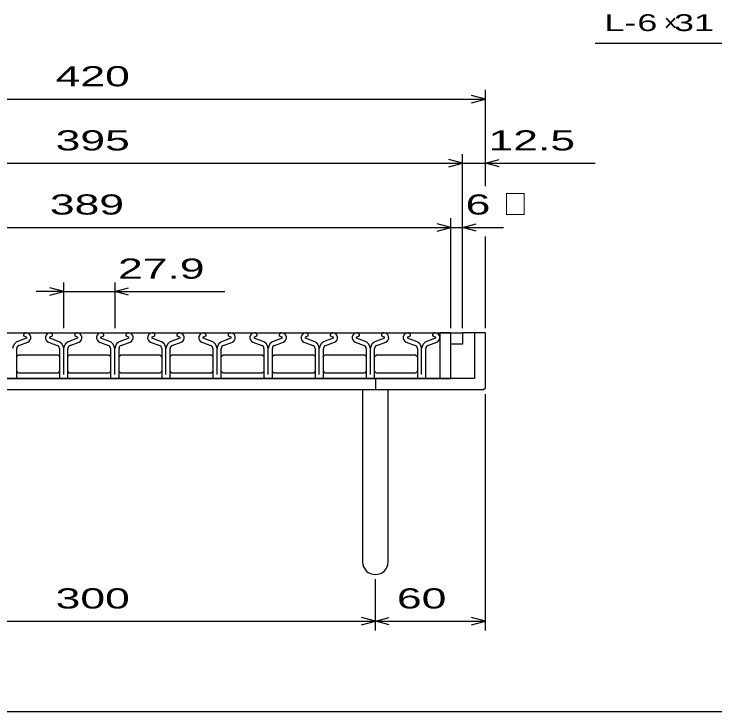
# Model space of a CAD drawing. Units: millimetres, scale not verified. Extents: x -910 to 862, y -642 to 530.
# Drawn here: x -511.2 to -128.7, y -570.5 to -189.5 of the extents above; entities that cross this region are included whole.
import ezdxf
from ezdxf.enums import TextEntityAlignment as Align

# ---------------------------------------------------------------- set-up
doc = ezdxf.new("R2010")
doc.units = ezdxf.units.MM
doc.header["$LTSCALE"] = 5
for name, color, linetype, lineweight in [('0_2', 150, 'Continuous', 25), ('16', 3, 'Continuous', 25), ('19', 6, 'Continuous', 25), ('22', 4, 'Continuous', 25)]:
    doc.layers.add(name, color=color, linetype=linetype, lineweight=lineweight)
doc.styles.add('ベクトル', font='')
doc.styles.get('ベクトル').set_extended_font_data('ベクトル')

msp = doc.modelspace()

# ---------------------------------------------------------------- linework, layer by layer
at = {"layer": '0_2'}
msp.add_line((862, -570.5), (-868, -570.5), dxfattribs=at)
at = {"layer": '16'}
for p, q in [((-661.5, -363.5), (-266.5, -363.5)), ((-504.402, -366.508), (-508.722, -368.028)), ((-506.001, -364.883), (-506.001, -365.113)), ((-506.001, -365.113), (-504.561, -365.813)), ((-487.399, -368.028), (-491.719, -366.508)), ((-491.56, -365.813), (-490.12, -365.113)), ((-490.12, -365.113), (-490.12, -364.883)), ((-476.502, -366.508), (-480.822, -368.028)), ((-478.101, -364.883), (-478.101, -365.113)), ((-478.101, -365.113), (-476.661, -365.813)), ((-459.499, -368.028), (-463.819, -366.508)), ((-463.66, -365.813), (-462.22, -365.113)), ((-462.22, -365.113), (-462.22, -364.883)), ((-448.602, -366.508), (-452.922, -368.028)), ((-450.201, -364.883), (-450.201, -365.113)), ((-450.201, -365.113), (-448.761, -365.813)), ((-431.599, -368.028), (-435.919, -366.508)), ((-435.76, -365.813), (-434.32, -365.113)), ((-434.32, -365.113), (-434.32, -364.883)), ((-420.702, -366.508), (-425.022, -368.028)), ((-422.301, -364.883), (-422.301, -365.113)), ((-422.301, -365.113), (-420.861, -365.813)), ((-403.699, -368.028), (-408.019, -366.508)), ((-407.86, -365.813), (-406.42, -365.113)), ((-406.42, -365.113), (-406.42, -364.883)), ((-392.802, -366.508), (-397.122, -368.028)), ((-394.401, -364.883), (-394.401, -365.113)), ((-394.401, -365.113), (-392.961, -365.813)), ((-375.799, -368.028), (-380.119, -366.508)), ((-379.96, -365.813), (-378.52, -365.113)), ((-378.52, -365.113), (-378.52, -364.883)), ((-364.902, -366.508), (-369.222, -368.028)), ((-366.501, -364.883), (-366.501, -365.113)), ((-366.501, -365.113), (-365.061, -365.813)), ((-347.899, -368.028), (-352.219, -366.508)), ((-352.06, -365.813), (-350.62, -365.113)), ((-350.62, -365.113), (-350.62, -364.883)), ((-337.002, -366.508), (-341.322, -368.028)), ((-338.601, -364.883), (-338.601, -365.113)), ((-338.601, -365.113), (-337.161, -365.813)), ((-319.999, -368.028), (-324.319, -366.508)), ((-324.16, -365.813), (-322.72, -365.113)), ((-322.72, -365.113), (-322.72, -364.883)), ((-309.102, -366.508), (-313.422, -368.028)), ((-310.701, -364.883), (-310.701, -365.113)), ((-310.701, -365.113), (-309.261, -365.813)), ((-292.099, -368.028), (-296.419, -366.508)), ((-296.26, -365.813), (-294.82, -365.113)), ((-294.82, -365.113), (-294.82, -364.883)), ((-281.202, -366.508), (-285.522, -368.028)), ((-282.801, -364.883), (-282.801, -365.113)), ((-282.801, -365.113), (-281.361, -365.813)), ((-278.8, -363.5), (-278.8, -388.5)), ((-272.8, -363.5), (-278.8, -363.5)), ((-272.8, -388.5), (-272.8, -363.5)), ((-272.8, -363.5), (-266.5, -363.5)), ((-272.8, -388.5), (-272.8, -363.5)), ((-266.5, -363.5), (-266.5, -369.8)), ((-508.512, -370.389), (-503.642, -368.679)), ((-492.479, -368.679), (-487.609, -370.389)), ((-480.612, -370.389), (-475.742, -368.679)), ((-464.579, -368.679), (-459.709, -370.389)), ((-452.712, -370.389), (-447.842, -368.679)), ((-436.679, -368.679), (-431.809, -370.389)), ((-424.812, -370.389), (-419.942, -368.679)), ((-408.779, -368.679), (-403.909, -370.389)), ((-396.912, -370.389), (-392.042, -368.679)), ((-380.879, -368.679), (-376.009, -370.389)), ((-369.012, -370.389), (-364.142, -368.679)), ((-352.979, -368.679), (-348.109, -370.389)), ((-341.112, -370.389), (-336.242, -368.679)), ((-325.079, -368.679), (-320.209, -370.389)), ((-313.212, -370.389), (-308.342, -368.679)), ((-297.179, -368.679), (-292.309, -370.389)), ((-285.312, -370.389), (-280.442, -368.679)), ((-266.5, -369.8), (-272.8, -369.8)), ((-509.71, -387.812), (-509.71, -372.092)), ((-486.41, -372.092), (-486.41, -387.812)), ((-484.1, -386.21), (-484.1, -372.14)), ((-481.81, -387.812), (-481.81, -372.092)), ((-458.51, -372.092), (-458.51, -387.812)), ((-456.2, -386.21), (-456.2, -372.14)), ((-453.91, -387.812), (-453.91, -372.092)), ((-430.61, -372.092), (-430.61, -387.812)), ((-428.3, -386.21), (-428.3, -372.14)), ((-426.01, -387.812), (-426.01, -372.092)), ((-402.71, -372.092), (-402.71, -387.812)), ((-400.4, -386.21), (-400.4, -372.14)), ((-398.11, -387.812), (-398.11, -372.092)), ((-374.81, -372.092), (-374.81, -387.812)), ((-372.5, -386.21), (-372.5, -372.14)), ((-370.21, -387.812), (-370.21, -372.092)), ((-346.91, -372.092), (-346.91, -387.812)), ((-344.6, -386.21), (-344.6, -372.14)), ((-342.31, -387.812), (-342.31, -372.092)), ((-319.01, -372.092), (-319.01, -387.812)), ((-316.7, -386.21), (-316.7, -372.14)), ((-314.41, -387.812), (-314.41, -372.092)), ((-291.11, -372.092), (-291.11, -387.812)), ((-288.8, -386.21), (-288.8, -372.14)), ((-286.51, -387.812), (-286.51, -372.092)), ((-509.75, -376.5), (-508.75, -375.5)), ((-508.75, -375.5), (-487.35, -375.5)), ((-487.35, -375.5), (-486.35, -376.5)), ((-481.85, -376.5), (-480.85, -375.5)), ((-480.85, -375.5), (-459.45, -375.5)), ((-459.45, -375.5), (-458.45, -376.5)), ((-453.95, -376.5), (-452.95, -375.5)), ((-452.95, -375.5), (-431.55, -375.5)), ((-431.55, -375.5), (-430.55, -376.5)), ((-426.05, -376.5), (-425.05, -375.5)), ((-425.05, -375.5), (-403.65, -375.5)), ((-403.65, -375.5), (-402.65, -376.5)), ((-398.15, -376.5), (-397.15, -375.5)), ((-397.15, -375.5), (-375.75, -375.5)), ((-375.75, -375.5), (-374.75, -376.5)), ((-370.25, -376.5), (-369.25, -375.5)), ((-369.25, -375.5), (-347.85, -375.5)), ((-347.85, -375.5), (-346.85, -376.5)), ((-342.35, -376.5), (-341.35, -375.5)), ((-341.35, -375.5), (-319.95, -375.5)), ((-319.95, -375.5), (-318.95, -376.5)), ((-314.45, -376.5), (-313.45, -375.5)), ((-313.45, -375.5), (-292.05, -375.5)), ((-292.05, -375.5), (-291.05, -376.5)), ((-508.75, -385.5), (-509.75, -384.5)), ((-487.35, -385.5), (-508.75, -385.5)), ((-486.35, -384.5), (-487.35, -385.5)), ((-480.85, -385.5), (-481.85, -384.5)), ((-459.45, -385.5), (-480.85, -385.5)), ((-458.45, -384.5), (-459.45, -385.5)), ((-452.95, -385.5), (-453.95, -384.5)), ((-431.55, -385.5), (-452.95, -385.5)), ((-430.55, -384.5), (-431.55, -385.5)), ((-425.05, -385.5), (-426.05, -384.5)), ((-403.65, -385.5), (-425.05, -385.5)), ((-402.65, -384.5), (-403.65, -385.5)), ((-397.15, -385.5), (-398.15, -384.5)), ((-375.75, -385.5), (-397.15, -385.5)), ((-374.75, -384.5), (-375.75, -385.5)), ((-369.25, -385.5), (-370.25, -384.5)), ((-347.85, -385.5), (-369.25, -385.5)), ((-346.85, -384.5), (-347.85, -385.5)), ((-341.35, -385.5), (-342.35, -384.5)), ((-319.95, -385.5), (-341.35, -385.5)), ((-318.95, -384.5), (-319.95, -385.5)), ((-313.45, -385.5), (-314.45, -384.5)), ((-292.05, -385.5), (-313.45, -385.5)), ((-291.05, -384.5), (-292.05, -385.5)), ((-661.5, -388.5), (-272.8, -388.5)), ((-513.61, -388.512), (-510.41, -388.512)), ((-485.71, -388.512), (-482.51, -388.512)), ((-457.81, -388.512), (-454.61, -388.512)), ((-429.91, -388.512), (-426.71, -388.512)), ((-402.01, -388.512), (-398.81, -388.512)), ((-374.11, -388.512), (-370.91, -388.512)), ((-346.21, -388.512), (-343.01, -388.512)), ((-318.31, -388.512), (-315.11, -388.512)), ((-290.41, -388.512), (-287.21, -388.512)), ((-278.8, -388.5), (-272.8, -388.5))]:
    msp.add_line(p, q, dxfattribs=at)
for centre, radius, start, end in [((-504.552, -364.946), 1.45, 94.45, 177.5), ((-504.711, -366.2), 2.7, 293.32, 89.02002), ((-504.726, -366.216), 0.44, 317.67, 68.08999), ((-491.41, -366.2), 2.7, 90.98, 246.68), ((-491.395, -366.216), 0.44, 111.91, 222.33), ((-491.569, -364.946), 1.45, 2.5, 85.55), ((-476.652, -364.946), 1.45, 94.45, 177.5), ((-476.811, -366.2), 2.7, 293.32, 89.02002), ((-476.826, -366.216), 0.44, 317.67, 68.08999), ((-463.51, -366.2), 2.7, 90.98, 246.68), ((-463.495, -366.216), 0.44, 111.91, 222.33), ((-463.669, -364.946), 1.45, 2.5, 85.55), ((-448.752, -364.946), 1.45, 94.45, 177.5), ((-448.911, -366.2), 2.7, 293.32, 89.02002), ((-448.926, -366.216), 0.44, 317.67, 68.08999), ((-435.61, -366.2), 2.7, 90.98, 246.68), ((-435.595, -366.216), 0.44, 111.91, 222.33), ((-435.769, -364.946), 1.45, 2.5, 85.55), ((-420.852, -364.946), 1.45, 94.45, 177.5), ((-421.011, -366.2), 2.7, 293.32, 89.02002), ((-421.026, -366.216), 0.44, 317.67, 68.08999), ((-407.71, -366.2), 2.7, 90.98, 246.68), ((-407.695, -366.216), 0.44, 111.91, 222.33), ((-407.869, -364.946), 1.45, 2.5, 85.55), ((-392.952, -364.946), 1.45, 94.45, 177.5), ((-393.111, -366.2), 2.7, 293.32, 89.02002), ((-393.126, -366.216), 0.44, 317.67, 68.08999), ((-379.81, -366.2), 2.7, 90.98, 246.68), ((-379.795, -366.216), 0.44, 111.91, 222.33), ((-379.969, -364.946), 1.45, 2.5, 85.55), ((-365.052, -364.946), 1.45, 94.45, 177.5), ((-365.211, -366.2), 2.7, 293.32, 89.02002), ((-365.226, -366.216), 0.44, 317.67, 68.08999), ((-351.91, -366.2), 2.7, 90.98, 246.68), ((-351.895, -366.216), 0.44, 111.91, 222.33), ((-352.069, -364.946), 1.45, 2.5, 85.55), ((-337.152, -364.946), 1.45, 94.45, 177.5), ((-337.311, -366.2), 2.7, 293.32, 89.02002), ((-337.326, -366.216), 0.44, 317.67, 68.08999), ((-324.01, -366.2), 2.7, 90.98, 246.68), ((-323.995, -366.216), 0.44, 111.91, 222.33), ((-324.169, -364.946), 1.45, 2.5, 85.55), ((-309.252, -364.946), 1.45, 94.45, 177.5), ((-309.411, -366.2), 2.7, 293.32, 89.02002), ((-309.426, -366.216), 0.44, 317.67, 68.08999), ((-296.11, -366.2), 2.7, 90.98, 246.68), ((-296.095, -366.216), 0.44, 111.91, 222.33), ((-296.269, -364.946), 1.45, 2.5, 85.55), ((-281.352, -364.946), 1.45, 94.45, 177.5), ((-281.511, -366.2), 2.7, 293.32, 89.02002), ((-281.526, -366.216), 0.44, 317.67, 68.08999), ((-507.431, -372.443), 4.6, 106.3, 176.22), ((-507.912, -372.089), 1.8, 109.42, 180), ((-488.209, -372.089), 1.8, 0, 70.58), ((-488.69, -372.443), 4.6, 3.78, 73.7), ((-479.531, -372.443), 4.6, 106.3, 176.22), ((-480.012, -372.089), 1.8, 109.42, 180), ((-460.309, -372.089), 1.8, 0, 70.58), ((-460.79, -372.443), 4.6, 3.78, 73.7), ((-451.631, -372.443), 4.6, 106.3, 176.22), ((-452.112, -372.089), 1.8, 109.42, 180), ((-432.409, -372.089), 1.8, 0, 70.58), ((-432.89, -372.443), 4.6, 3.78, 73.7), ((-423.731, -372.443), 4.6, 106.3, 176.22), ((-424.212, -372.089), 1.8, 109.42, 180), ((-404.509, -372.089), 1.8, 0, 70.58), ((-404.99, -372.443), 4.6, 3.78, 73.7), ((-395.831, -372.443), 4.6, 106.3, 176.22), ((-396.312, -372.089), 1.8, 109.42, 180), ((-376.609, -372.089), 1.8, 0, 70.58), ((-377.09, -372.443), 4.6, 3.78, 73.7), ((-367.931, -372.443), 4.6, 106.3, 176.22), ((-368.412, -372.089), 1.8, 109.42, 180), ((-348.709, -372.089), 1.8, 0, 70.58), ((-349.19, -372.443), 4.6, 3.78, 73.7), ((-340.031, -372.443), 4.6, 106.3, 176.22), ((-340.512, -372.089), 1.8, 109.42, 180), ((-320.809, -372.089), 1.8, 0, 70.58), ((-321.29, -372.443), 4.6, 3.78, 73.7), ((-312.131, -372.443), 4.6, 106.3, 176.22), ((-312.612, -372.089), 1.8, 109.42, 180), ((-292.909, -372.089), 1.8, 0, 70.58), ((-293.39, -372.443), 4.6, 3.78, 73.7), ((-284.231, -372.443), 4.6, 106.3, 176.22), ((-284.712, -372.089), 1.8, 109.42, 180), ((-510.41, -387.812), 0.7, 270, 0), ((-485.71, -387.812), 0.7, 180, 270), ((-482.51, -387.812), 0.7, 270, 0), ((-457.81, -387.812), 0.7, 180, 270), ((-454.61, -387.812), 0.7, 270, 0), ((-429.91, -387.812), 0.7, 180, 270), ((-426.71, -387.812), 0.7, 270, 0), ((-402.01, -387.812), 0.7, 180, 270), ((-398.81, -387.812), 0.7, 270, 0), ((-374.11, -387.812), 0.7, 180, 270), ((-370.91, -387.812), 0.7, 270, 0), ((-346.21, -387.812), 0.7, 180, 270), ((-343.01, -387.812), 0.7, 270, 0), ((-318.31, -387.812), 0.7, 180, 270), ((-315.11, -387.812), 0.7, 270, 0), ((-290.41, -387.812), 0.7, 180, 270), ((-287.21, -387.812), 0.7, 270, 0)]:
    msp.add_arc(centre, radius, start, end, dxfattribs=at)
at = {"layer": '19'}
for p, q in [((-254, -363.5), (-266.5, -363.5)), ((-260, -363.5), (-260, -388.5)), ((-254, -393.5), (-254, -363.5)), ((-260, -388.5), (-668, -388.5)), ((-314, -388.5), (-314, -394.5)), ((-255, -394.5), (-254, -393.5)), ((-673, -394.5), (-255, -394.5)), ((-321, -394.5), (-321, -488.5)), ((-307, -488.5), (-307, -394.5))]:
    msp.add_line(p, q, dxfattribs=at)
msp.add_arc((-314, -488.5), 7, 180, 0, dxfattribs=at)
at = {"layer": '22'}
for p, q in [((-194, -205.5), (-94, -205.5)), ((-254, -283.5), (-254, -231)), ((-674, -236), (-254, -236)), ((-254, -236), (-261.5, -234)), ((-261.5, -238), (-254, -236)), ((-266.5, -361), (-266.5, -266)), ((-254, -283.5), (-254, -266)), ((-661.5, -271), (-266.5, -271)), ((-266.5, -271), (-274, -269)), ((-274, -273), (-266.5, -271)), ((-266.5, -271), (-254, -271)), ((-254, -271), (-246.5, -269)), ((-246.5, -273), (-254, -271)), ((-254, -271), (-194, -271)), ((-272.8, -361), (-272.8, -301)), ((-266.5, -361), (-266.5, -301)), ((-661.5, -306), (-272.8, -306)), ((-272.8, -306), (-280.3, -304)), ((-280.3, -308), (-272.8, -306)), ((-272.8, -306), (-266.5, -306)), ((-266.5, -306), (-259, -304)), ((-259, -308), (-266.5, -306)), ((-266.5, -306), (-244, -306)), ((-254, -361), (-254, -311)), ((-254, -361), (-254, -311)), ((-484.1, -361), (-484.1, -336)), ((-456.2, -336), (-456.2, -361)), ((-484.1, -341), (-491.6, -339)), ((-456.2, -341), (-448.7, -339)), ((-484.1, -341), (-499.1, -341)), ((-491.6, -343), (-484.1, -341)), ((-484.1, -341), (-456.2, -341)), ((-448.7, -343), (-456.2, -341)), ((-456.2, -341), (-396.2, -341)), ((-254, -526), (-254, -397)), ((-314, -526), (-314, -498)), ((-314, -521), (-321.5, -519)), ((-314, -521), (-306.5, -519)), ((-254, -521), (-261.5, -519)), ((-614, -521), (-314, -521)), ((-321.5, -523), (-314, -521)), ((-306.5, -523), (-314, -521)), ((-314, -521), (-254, -521)), ((-261.5, -523), (-254, -521))]:
    msp.add_line(p, q, dxfattribs=at)

# ---------------------------------------------------------------- texts
at = {"layer": '22', "color": 2, "style": 'ベクトル'}
for s, height, width, p in [('L-', 9.164, 1.6, (-189, -194.25)), (' 6 ', 9.164, 1.6, (-176.5, -194.25)), (' 31 ', 9.164, 1.6, (-156.5, -194.25)), (' 420 ', 11, 1.65, (-495.25, -223.5)), (' 395 ', 11, 1.65, (-495.25, -258.5)), (' 12.5 ', 11, 1.65, (-259, -258.5)), (' 389 ', 11, 1.65, (-498.4, -293.5)), (' 6 ', 11, 1.65, (-271.5, -293.5)), ('□', 11, 0.85, (-244, -293.5)), (' 27.9 ', 11, 1.65, (-461.2, -328.5)), (' 300 ', 11, 1.65, (-495.25, -508.5)), (' 60 ', 11, 1.65, (-309, -508.5))]:
    msp.add_text(s, height=height, dxfattribs=dict(at, width=width)).set_placement(p, align=Align.MIDDLE_LEFT)
msp.add_text('×', height=9.164, dxfattribs=at).set_placement((-156.5, -194.25), align=Align.MIDDLE_LEFT)

doc.saveas('drawing.dxf')
